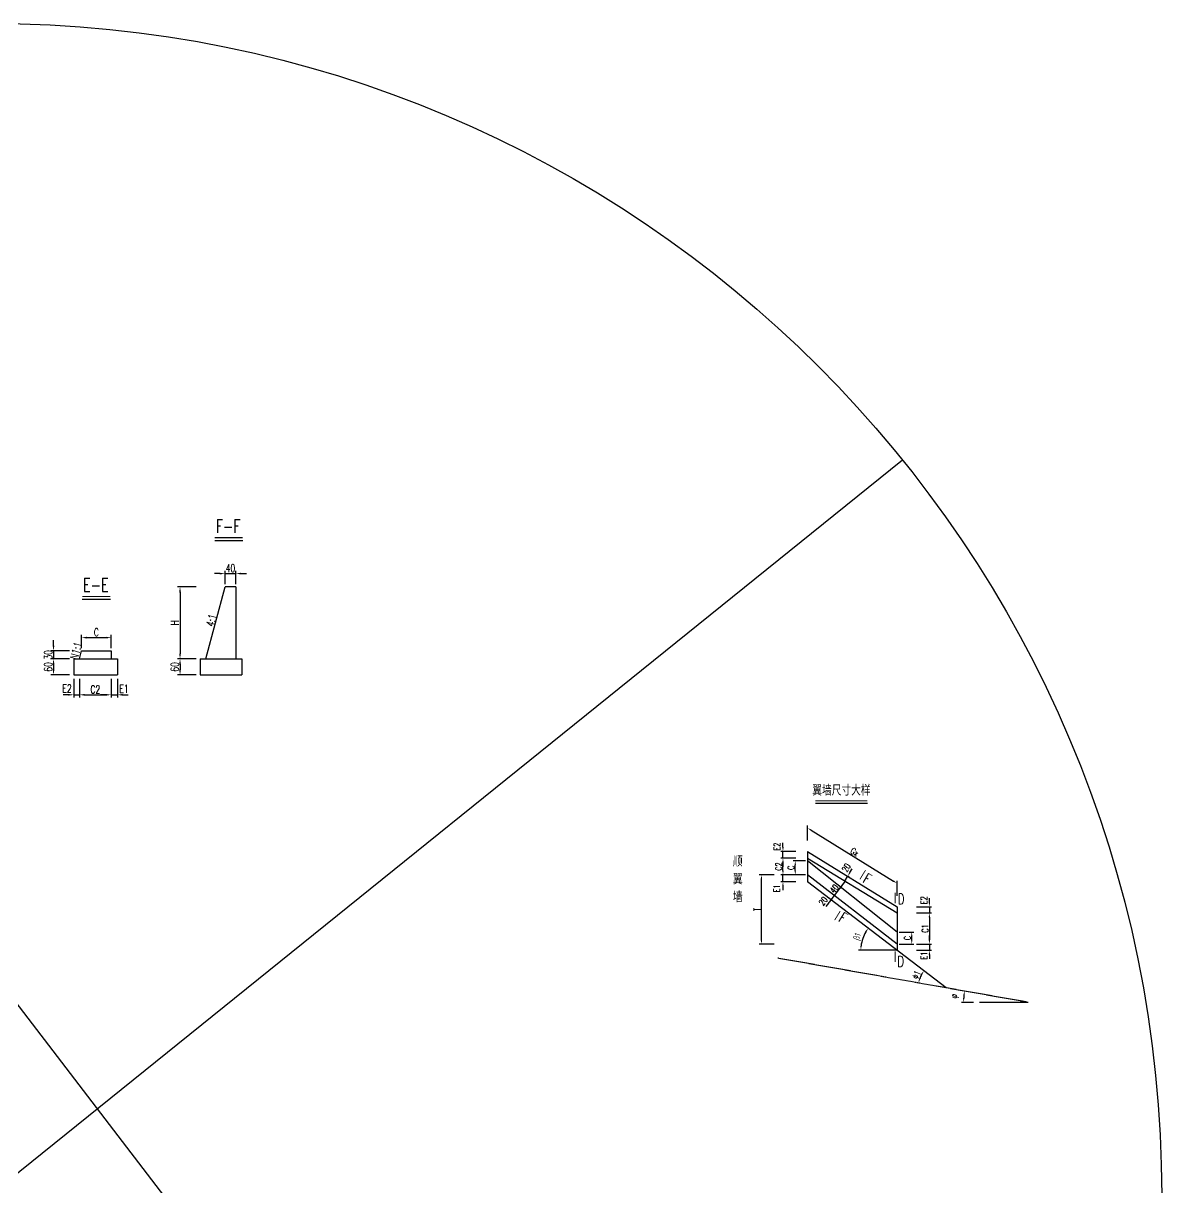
# Model space of a CAD drawing. Header units: millimetres. Extents: x -2053 to 14440, y -8588 to 380.
# Drawn here: x 10174 to 14440, y -4169 to 195 of the extents above; entities that cross this region are included whole.
import ezdxf
from ezdxf.enums import TextEntityAlignment as Align

# ---------------------------------------------------------------- set-up
doc = ezdxf.new("R2010")
doc.units = ezdxf.units.MM
doc.header["$LTSCALE"] = 0.25
doc.linetypes.add('ACAD_ISO04W100', pattern=[30, 24, -3, 0, -3])
for name, color, linetype in [('中心线', 3, 'ACAD_ISO04W100'), ('文字', 7, 'Continuous'), ('次轮廓线', 7, 'Continuous'), ('轮廓线', 1, 'Continuous')]:
    doc.layers.add(name, color=color, linetype=linetype)
doc.styles.get("Standard").update_dxf_attribs({"font": 'simplex1.shx', "width": 0.7, "bigfont": 'hztxt.shx'})
doc.dimstyles.new('1v80', dxfattribs={"dimscale": 8, "dimtxt": 3, "dimasz": 2, "dimexe": 1, "dimexo": 1, "dimgap": 0.5, "dimtad": 1, "dimdec": 1, "dimzin": 9, "dimdsep": 46, "dimtxsty": 'Standard', "dimcen": 0.5, "dimclrd": 256, "dimclre": 256, "dimclrt": 256, "dimadec": 1, "dimazin": 2, "dimtfac": 1, "dimtdec": 1, "dimtix": 1, "dimtmove": 2, "dimatfit": 3, "dimfxl": 0, "dimtolj": 1, "dimtzin": 0, "dimlwd": -1, "dimlwe": -1, "dimarcsym": 0})
doc.dimstyles.get("Standard").update_dxf_attribs({"dimscale": 10, "dimtxt": 3, "dimasz": 2, "dimexe": 1, "dimexo": 1, "dimgap": 0.5, "dimtad": 1, "dimdec": 1, "dimzin": 9, "dimdsep": 46, "dimtxsty": 'Standard', "dimcen": 0.5, "dimclrd": 256, "dimclre": 256, "dimclrt": 256, "dimadec": 1, "dimazin": 2, "dimtfac": 1, "dimtdec": 1, "dimtix": 1, "dimtmove": 2, "dimatfit": 3, "dimfxl": 0, "dimtolj": 1, "dimtzin": 0, "dimlwd": -1, "dimlwe": -1, "dimarcsym": 0})

# ---------------------------------------------------------------- blocks, each defined once
blk = doc.blocks.new('*D153')
at = {"layer": 'Defpoints', "color": 0}
for p in [(13113.5, -3022.3), (13325.4, -3221.6), (13370.5, -3279), (13448.6, -3279), (13632.7, -3420)]:
    blk.add_point(p, dxfattribs=at)
at = {"layer": '次轮廓线'}
blk.add_line((13360.7, -3279), (13304.7, -3279), dxfattribs=at)
blk.add_arc((13448.6, -3279), 135.9, 149.2944, 173.2525, dxfattribs=at)
for points in [[(13329.5, -3208.1), (13333.9, -3211.1), (13340.7, -3196.3)], [(13316.3, -3263.2), (13311, -3262.9), (13312.7, -3279)]]:
    blk.add_solid(points, dxfattribs=at)
at = {"layer": '次轮廓线', "insert": (13301.7, -3229.2), "char_height": 24, "attachment_point": 5, "rotation": 71.2735}
blk.add_mtext('\\A1;β1', dxfattribs=at)
blk = doc.blocks.new('*D154')
at = {"layer": 'Defpoints', "color": 0}
for p in [(13113.5, -3022.3), (13001.4, -3308.7), (13540.2, -3370.2), (13632.7, -3420), (13939.8, -3474.2)]:
    blk.add_point(p, dxfattribs=at)
at = {"layer": '次轮廓线'}
blk.add_arc((13632.7, -3420), 105.1, 151.2789, 161.2681, dxfattribs=at)
for points in [[(13538.3, -3368.1), (13542.8, -3371), (13549.3, -3356.1)], [(13535.8, -3386.9), (13530.6, -3385.6), (13529.2, -3401.8)]]:
    blk.add_solid(points, dxfattribs=at)
at = {"layer": '次轮廓线', "insert": (13521.8, -3371.3), "char_height": 24, "attachment_point": 5, "rotation": 66.2735}
blk.add_mtext('\\A1;Φ1', dxfattribs=at)
blk = doc.blocks.new('*D123')
at = {"layer": 'Defpoints', "color": 0}
for p in [(13094.2, -3325.1), (13699.5, -3446.1), (13742.8, -3474.2), (13939.8, -3474.2), (13939.8, -3474.2)]:
    blk.add_point(p, dxfattribs=at)
at = {"layer": '次轮廓线'}
blk.add_line((13734.8, -3474.2), (13689.9, -3474.2), dxfattribs=at)
blk.add_arc((13939.8, -3474.2), 241.9, 173.7907, 176.2093, dxfattribs=at)
for points in [[(13696.7, -3447.6), (13701.9, -3448.4), (13701.6, -3432.2)], [(13701.1, -3458.3), (13695.7, -3458.1), (13697.9, -3474.2)]]:
    blk.add_solid(points, dxfattribs=at)
at = {"layer": '次轮廓线', "insert": (13664.2, -3451.3), "char_height": 24, "attachment_point": 5, "rotation": 85.2637}
blk.add_mtext('\\A1;φ', dxfattribs=at)
blk = doc.blocks.new('*D155')
at = {"layer": 'Defpoints', "color": 0}
for p in [(12940.4, -2996.2), (13113.5, -2996.2), (13448.6, -3256.3)]:
    blk.add_point(p, dxfattribs=at)
at = {"layer": '次轮廓线'}
for p, q in [((12988.4, -2996.2), (12932.4, -2996.2)), ((12940.4, -3240.3), (12940.4, -3012.2)), ((12988.4, -3256.3), (12932.4, -3256.3))]:
    blk.add_line(p, q, dxfattribs=at)
for points in [[(12937.7, -3012.2), (12943, -3012.2), (12940.4, -2996.2)], [(12937.7, -3240.3), (12943, -3240.3), (12940.4, -3256.3)]]:
    blk.add_solid(points, dxfattribs=at)
at = {"layer": '次轮廓线', "insert": (12924.4, -3126.2), "char_height": 24, "attachment_point": 5, "rotation": 90}
blk.add_mtext('\\A1;T', dxfattribs=at)
blk = doc.blocks.new('*D156')
at = {"layer": 'Defpoints', "color": 0}
for p in [(13021, -2996.2), (13113.5, -2996.2), (13113.5, -3022.3)]:
    blk.add_point(p, dxfattribs=at)
at = {"layer": '次轮廓线'}
for p, q in [((13021, -2980.2), (13021, -2964.2)), ((13069, -2996.2), (13013, -2996.2)), ((13021, -3022.3), (13021, -2996.2)), ((13069, -3022.3), (13013, -3022.3)), ((13021, -3038.3), (13021, -3054.3))]:
    blk.add_line(p, q, dxfattribs=at)
for points in [[(13018.3, -2980.2), (13023.7, -2980.2), (13021, -2996.2)], [(13018.3, -3038.3), (13023.7, -3038.3), (13021, -3022.3)]]:
    blk.add_solid(points, dxfattribs=at)
at = {"layer": '次轮廓线', "insert": (12997.7, -3047.5), "char_height": 24, "attachment_point": 5, "rotation": 90}
blk.add_mtext('\\A1;E1', dxfattribs=at)
blk = doc.blocks.new('*D157')
at = {"layer": 'Defpoints', "color": 0}
for p in [(13021, -2934.3), (13113.5, -2934.3), (13113.5, -2996.2)]:
    blk.add_point(p, dxfattribs=at)
at = {"layer": '次轮廓线'}
for p, q in [((13069, -2934.3), (13013, -2934.3)), ((13021, -2980.2), (13021, -2950.3)), ((13069, -2996.2), (13013, -2996.2))]:
    blk.add_line(p, q, dxfattribs=at)
for points in [[(13018.3, -2950.3), (13023.7, -2950.3), (13021, -2934.3)], [(13018.3, -2980.2), (13023.7, -2980.2), (13021, -2996.2)]]:
    blk.add_solid(points, dxfattribs=at)
at = {"layer": '次轮廓线', "insert": (13005, -2965.2), "char_height": 24, "attachment_point": 5, "rotation": 90}
blk.add_mtext('\\A1;C2', dxfattribs=at)
blk = doc.blocks.new('*D158')
at = {"layer": 'Defpoints', "color": 0}
for p in [(13021, -2908.4), (13113.5, -2908.4), (13113.5, -2934.3)]:
    blk.add_point(p, dxfattribs=at)
at = {"layer": '次轮廓线'}
for p, q in [((13021, -2892.4), (13021, -2876.4)), ((13069, -2908.4), (13013, -2908.4)), ((13021, -2934.3), (13021, -2908.4)), ((13069, -2934.3), (13013, -2934.3)), ((13021, -2950.3), (13021, -2966.3))]:
    blk.add_line(p, q, dxfattribs=at)
for points in [[(13018.3, -2892.4), (13023.7, -2892.4), (13021, -2908.4)], [(13018.3, -2950.3), (13023.7, -2950.3), (13021, -2934.3)]]:
    blk.add_solid(points, dxfattribs=at)
at = {"layer": '次轮廓线', "insert": (12998.3, -2890.6), "char_height": 24, "attachment_point": 5, "rotation": 90}
blk.add_mtext('\\A1;E2', dxfattribs=at)
blk = doc.blocks.new('*D159')
at = {"layer": 'Defpoints', "color": 0}
for p in [(13067, -2944), (13113.5, -2944), (13113.5, -2996.2)]:
    blk.add_point(p, dxfattribs=at)
at = {"layer": '次轮廓线'}
for p, q in [((13105.5, -2944), (13059, -2944)), ((13067, -2980.2), (13067, -2960)), ((13105.5, -2996.2), (13059, -2996.2))]:
    blk.add_line(p, q, dxfattribs=at)
for points in [[(13064.3, -2960), (13069.7, -2960), (13067, -2944)], [(13064.3, -2980.2), (13069.7, -2980.2), (13067, -2996.2)]]:
    blk.add_solid(points, dxfattribs=at)
at = {"layer": '次轮廓线', "insert": (13051, -2970.1), "char_height": 24, "attachment_point": 5, "rotation": 90}
blk.add_mtext('\\A1;C', dxfattribs=at)
blk = doc.blocks.new('*D160')
at = {"layer": 'Defpoints', "color": 0}
for p in [(13113.5, -2908.4), (13448.6, -3028.1), (13448.6, -3115.7)]:
    blk.add_point(p, dxfattribs=at)
at = {"layer": '次轮廓线'}
for p, q in [((13113.5, -2867.3), (13113.5, -2811.3)), ((13127.1, -2829.1), (13435, -3019.6)), ((13448.6, -3074.7), (13448.6, -3018.7))]:
    blk.add_line(p, q, dxfattribs=at)
for points in [[(13128.5, -2826.9), (13125.7, -2831.4), (13113.5, -2820.7)], [(13436.4, -3017.4), (13433.6, -3021.9), (13448.6, -3028.1)]]:
    blk.add_solid(points, dxfattribs=at)
at = {"layer": '次轮廓线', "insert": (13289.5, -2910.8), "char_height": 24, "attachment_point": 5, "rotation": 328.2526}
blk.add_mtext('\\A1;Gx', dxfattribs=at)
blk = doc.blocks.new('*D161')
at = {"layer": 'Defpoints', "color": 0}
for p in [(13201.4, -3089.6), (13213.6, -3073.8), (13213.6, -3073.8)]:
    blk.add_point(p, dxfattribs=at)
at = {"layer": '次轮廓线'}
for p, q in [((13223.4, -3061.2), (13233.2, -3048.6)), ((13201.4, -3089.6), (13195, -3084.7)), ((13201.4, -3089.6), (13213.6, -3073.8)), ((13213.6, -3073.8), (13207.2, -3068.9)), ((13191.5, -3102.2), (13181.7, -3114.9))]:
    blk.add_line(p, q, dxfattribs=at)
for points in [[(13189.4, -3100.6), (13193.7, -3103.9), (13201.4, -3089.6)], [(13221.3, -3059.6), (13225.5, -3062.8), (13213.6, -3073.8)]]:
    blk.add_solid(points, dxfattribs=at)
at = {"layer": '次轮廓线', "insert": (13171.6, -3094.7), "char_height": 24, "attachment_point": 5, "rotation": 52.1867}
blk.add_mtext('\\A1;20', dxfattribs=at)
blk = doc.blocks.new('*D162')
at = {"layer": 'Defpoints', "color": 0}
for p in [(13237.6, -3042.8), (13239.5, -3044.3), (13213.6, -3073.8)]:
    blk.add_point(p, dxfattribs=at)
at = {"layer": '次轮廓线'}
for p, q in [((13213.6, -3073.8), (13237.6, -3042.8)), ((13237.6, -3042.8), (13231.3, -3037.9)), ((13247.4, -3030.2), (13257.2, -3017.6)), ((13203.8, -3086.5), (13193.9, -3099.1)), ((13213.6, -3073.8), (13207.2, -3068.9))]:
    blk.add_line(p, q, dxfattribs=at)
for points in [[(13245.3, -3028.6), (13249.5, -3031.8), (13237.6, -3042.8)], [(13201.7, -3084.9), (13205.9, -3088.1), (13213.6, -3073.8)]]:
    blk.add_solid(points, dxfattribs=at)
at = {"layer": '次轮廓线', "insert": (13213, -3048.5), "char_height": 24, "attachment_point": 5, "rotation": 52.1867}
blk.add_mtext('\\A1;40', dxfattribs=at)
blk = doc.blocks.new('*D163')
at = {"layer": 'Defpoints', "color": 0}
for p in [(13257.7, -2997.6), (13263.7, -3001.3), (13246.5, -3015.6)]:
    blk.add_point(p, dxfattribs=at)
at = {"layer": '次轮廓线'}
for p, q in [((13252.6, -3019.3), (13263.7, -3001.3)), ((13263.7, -3001.3), (13270.5, -3005.5)), ((13272.1, -2987.7), (13280.5, -2974.1)), ((13244.2, -3032.9), (13235.7, -3046.5)), ((13252.6, -3019.3), (13259.4, -3023.5))]:
    blk.add_line(p, q, dxfattribs=at)
for points in [[(13269.9, -2986.3), (13274.4, -2989.1), (13263.7, -3001.3)], [(13241.9, -3031.5), (13246.4, -3034.3), (13252.6, -3019.3)]]:
    blk.add_solid(points, dxfattribs=at)
at = {"layer": '次轮廓线', "insert": (13257.8, -2969.6), "char_height": 24, "attachment_point": 5, "rotation": 58.2526}
blk.add_mtext('\\A1;20', dxfattribs=at)
blk = doc.blocks.new('*D164')
at = {"layer": 'Defpoints', "color": 0}
for p in [(13448.6, -3115.7), (13448.6, -3139.1), (13569.8, -3139.1)]:
    blk.add_point(p, dxfattribs=at)
at = {"layer": '次轮廓线'}
for p, q in [((13569.8, -3099.7), (13569.8, -3083.7)), ((13521.8, -3115.7), (13577.8, -3115.7)), ((13521.8, -3139.1), (13577.8, -3139.1)), ((13569.8, -3115.7), (13569.8, -3139.1)), ((13569.8, -3155.1), (13569.8, -3171.1))]:
    blk.add_line(p, q, dxfattribs=at)
for points in [[(13567.2, -3099.7), (13572.5, -3099.7), (13569.8, -3115.7)], [(13567.2, -3155.1), (13572.5, -3155.1), (13569.8, -3139.1)]]:
    blk.add_solid(points, dxfattribs=at)
at = {"layer": '次轮廓线', "insert": (13549.1, -3091.6), "char_height": 24, "attachment_point": 5, "rotation": 90}
blk.add_mtext('\\A1;E2', dxfattribs=at)
blk = doc.blocks.new('*D165')
at = {"layer": 'Defpoints', "color": 0}
for p in [(13448.6, -3139.1), (13448.6, -3256.3), (13569.8, -3256.3)]:
    blk.add_point(p, dxfattribs=at)
at = {"layer": '次轮廓线'}
for p, q in [((13521.8, -3139.1), (13577.8, -3139.1)), ((13569.8, -3155.1), (13569.8, -3240.3)), ((13521.8, -3256.3), (13577.8, -3256.3))]:
    blk.add_line(p, q, dxfattribs=at)
for points in [[(13567.2, -3155.1), (13572.5, -3155.1), (13569.8, -3139.1)], [(13567.2, -3240.3), (13572.5, -3240.3), (13569.8, -3256.3)]]:
    blk.add_solid(points, dxfattribs=at)
at = {"layer": '次轮廓线', "insert": (13553.8, -3197.7), "char_height": 24, "attachment_point": 5, "rotation": 90}
blk.add_mtext('\\A1;C1', dxfattribs=at)
blk = doc.blocks.new('*D166')
at = {"layer": 'Defpoints', "color": 0}
for p in [(13448.6, -3256.3), (13448.6, -3279), (13569.8, -3279)]:
    blk.add_point(p, dxfattribs=at)
at = {"layer": '次轮廓线'}
for p, q in [((13569.8, -3240.3), (13569.8, -3224.3)), ((13521.8, -3256.3), (13577.8, -3256.3)), ((13569.8, -3256.3), (13569.8, -3279)), ((13521.8, -3279), (13577.8, -3279)), ((13569.8, -3295), (13569.8, -3311))]:
    blk.add_line(p, q, dxfattribs=at)
for points in [[(13567.2, -3240.3), (13572.5, -3240.3), (13569.8, -3256.3)], [(13567.2, -3295), (13572.5, -3295), (13569.8, -3279)]]:
    blk.add_solid(points, dxfattribs=at)
at = {"layer": '次轮廓线', "insert": (13549.6, -3299.5), "char_height": 24, "attachment_point": 5, "rotation": 90}
blk.add_mtext('\\A1;E1', dxfattribs=at)
blk = doc.blocks.new('*D167')
at = {"layer": 'Defpoints', "color": 0}
for p in [(13448.6, -3210.8), (13503.6, -3210.8), (13448.6, -3256.3)]:
    blk.add_point(p, dxfattribs=at)
at = {"layer": '次轮廓线'}
for p, q in [((13456.6, -3210.8), (13511.6, -3210.8)), ((13503.6, -3240.3), (13503.6, -3226.8)), ((13456.6, -3256.3), (13511.6, -3256.3))]:
    blk.add_line(p, q, dxfattribs=at)
for points in [[(13501, -3226.8), (13506.3, -3226.8), (13503.6, -3210.8)], [(13501, -3240.3), (13506.3, -3240.3), (13503.6, -3256.3)]]:
    blk.add_solid(points, dxfattribs=at)
at = {"layer": '次轮廓线', "insert": (13487.6, -3233.5), "char_height": 24, "attachment_point": 5, "rotation": 90}
blk.add_mtext('\\A1;C', dxfattribs=at)
blk = doc.blocks.new('*D143')
at = {"layer": 'Defpoints', "color": 0}
for p in [(10970.4, -1867.5), (10930.4, -1917.1), (10970.4, -1917.1)]:
    blk.add_point(p, dxfattribs=at)
at = {"layer": '次轮廓线'}
for p, q in [((10910.4, -1867.5), (10890.4, -1867.5)), ((10930.4, -1907.1), (10930.4, -1857.5)), ((10930.4, -1867.5), (10970.4, -1867.5)), ((10970.4, -1907.1), (10970.4, -1857.5)), ((10990.4, -1867.5), (11010.4, -1867.5))]:
    blk.add_line(p, q, dxfattribs=at)
for points in [[(10910.4, -1864.2), (10910.4, -1870.8), (10930.4, -1867.5)], [(10990.4, -1864.2), (10990.4, -1870.8), (10970.4, -1867.5)]]:
    blk.add_solid(points, dxfattribs=at)
at = {"layer": '次轮廓线', "insert": (10950.4, -1847.5), "char_height": 30, "attachment_point": 5}
blk.add_mtext('\\A1;40', dxfattribs=at)
blk = doc.blocks.new('*D144')
at = {"layer": 'Defpoints', "color": 0}
for p in [(10930.4, -1917.1), (10761.4, -2187.1), (10858.4, -2187.1)]:
    blk.add_point(p, dxfattribs=at)
at = {"layer": '次轮廓线'}
for p, q in [((10821.4, -1917.1), (10751.4, -1917.1)), ((10761.4, -1937.1), (10761.4, -2167.1)), ((10821.4, -2187.1), (10751.4, -2187.1))]:
    blk.add_line(p, q, dxfattribs=at)
for points in [[(10758, -1937.1), (10764.7, -1937.1), (10761.4, -1917.1)], [(10758, -2167.1), (10764.7, -2167.1), (10761.4, -2187.1)]]:
    blk.add_solid(points, dxfattribs=at)
at = {"layer": '次轮廓线', "insert": (10741.4, -2052.1), "char_height": 30, "attachment_point": 5, "rotation": 90}
blk.add_mtext('\\A1;H', dxfattribs=at)
blk = doc.blocks.new('*D145')
at = {"layer": 'Defpoints', "color": 0}
for p in [(10858.4, -2187.1), (10761.4, -2247.1), (10836.9, -2247.1)]:
    blk.add_point(p, dxfattribs=at)
at = {"layer": '次轮廓线'}
for p, q in [((10821.4, -2187.1), (10751.4, -2187.1)), ((10761.4, -2207.1), (10761.4, -2227.1)), ((10821.4, -2247.1), (10751.4, -2247.1))]:
    blk.add_line(p, q, dxfattribs=at)
for points in [[(10758, -2207.1), (10764.7, -2207.1), (10761.4, -2187.1)], [(10758, -2227.1), (10764.7, -2227.1), (10761.4, -2247.1)]]:
    blk.add_solid(points, dxfattribs=at)
at = {"layer": '次轮廓线', "insert": (10741.4, -2217.1), "char_height": 30, "attachment_point": 5, "rotation": 90}
blk.add_mtext('\\A1;60', dxfattribs=at)
blk = doc.blocks.new('*D146')
at = {"layer": 'Defpoints', "color": 0}
for p in [(10503.3, -2107.5), (10392.3, -2157.1), (10503.3, -2157.1)]:
    blk.add_point(p, dxfattribs=at)
at = {"layer": '次轮廓线'}
for p, q in [((10392.3, -2147.1), (10392.3, -2097.5)), ((10412.3, -2107.5), (10483.3, -2107.5)), ((10503.3, -2147.1), (10503.3, -2097.5))]:
    blk.add_line(p, q, dxfattribs=at)
for points in [[(10412.3, -2104.2), (10412.3, -2110.8), (10392.3, -2107.5)], [(10483.3, -2104.2), (10483.3, -2110.8), (10503.3, -2107.5)]]:
    blk.add_solid(points, dxfattribs=at)
at = {"layer": '次轮廓线', "insert": (10447.8, -2087.5), "char_height": 30, "attachment_point": 5}
blk.add_mtext('\\A1;C', dxfattribs=at)
blk = doc.blocks.new('*D147')
at = {"layer": 'Defpoints', "color": 0}
for p in [(10392.3, -2157.1), (10287.2, -2187.1), (10384.3, -2187.1)]:
    blk.add_point(p, dxfattribs=at)
at = {"layer": '次轮廓线'}
for p, q in [((10287.2, -2137.1), (10287.2, -2117.1)), ((10347.2, -2157.1), (10277.2, -2157.1)), ((10287.2, -2157.1), (10287.2, -2187.1)), ((10347.2, -2187.1), (10277.2, -2187.1)), ((10287.2, -2207.1), (10287.2, -2227.1))]:
    blk.add_line(p, q, dxfattribs=at)
for points in [[(10283.9, -2137.1), (10290.6, -2137.1), (10287.2, -2157.1)], [(10283.9, -2207.1), (10290.6, -2207.1), (10287.2, -2187.1)]]:
    blk.add_solid(points, dxfattribs=at)
at = {"layer": '次轮廓线', "insert": (10267.2, -2172.1), "char_height": 30, "attachment_point": 5, "rotation": 90}
blk.add_mtext('\\A1;30', dxfattribs=at)
blk = doc.blocks.new('*D148')
at = {"layer": 'Defpoints', "color": 0}
for p in [(10384.3, -2187.1), (10287.2, -2247.1), (10362.8, -2247.1)]:
    blk.add_point(p, dxfattribs=at)
at = {"layer": '次轮廓线'}
for p, q in [((10347.2, -2187.1), (10277.2, -2187.1)), ((10287.2, -2207.1), (10287.2, -2227.1)), ((10347.2, -2247.1), (10277.2, -2247.1))]:
    blk.add_line(p, q, dxfattribs=at)
for points in [[(10283.9, -2207.1), (10290.6, -2207.1), (10287.2, -2187.1)], [(10283.9, -2227.1), (10290.6, -2227.1), (10287.2, -2247.1)]]:
    blk.add_solid(points, dxfattribs=at)
at = {"layer": '次轮廓线', "insert": (10267.2, -2217.1), "char_height": 30, "attachment_point": 5, "rotation": 90}
blk.add_mtext('\\A1;60', dxfattribs=at)
blk = doc.blocks.new('*D119')
at = {"layer": 'Defpoints', "color": 0}
for p in [(10384.3, -2187.1), (10362.8, -2247.1), (10384.3, -2321.7)]:
    blk.add_point(p, dxfattribs=at)
at = {"layer": '次轮廓线'}
for p, q in [((10362.8, -2261.7), (10362.8, -2331.7)), ((10384.3, -2261.7), (10384.3, -2331.7)), ((10342.8, -2321.7), (10322.8, -2321.7)), ((10362.8, -2321.7), (10384.3, -2321.7)), ((10404.3, -2321.7), (10424.3, -2321.7))]:
    blk.add_line(p, q, dxfattribs=at)
for points in [[(10342.8, -2318.4), (10342.8, -2325), (10362.8, -2321.7)], [(10404.3, -2318.4), (10404.3, -2325), (10384.3, -2321.7)]]:
    blk.add_solid(points, dxfattribs=at)
at = {"layer": '次轮廓线', "insert": (10337.8, -2297.7), "char_height": 30, "attachment_point": 5}
blk.add_mtext('\\A1;E2', dxfattribs=at)
blk = doc.blocks.new('*D149')
at = {"layer": 'Defpoints', "color": 0}
for p in [(10384.3, -2187.1), (10503.3, -2187.1), (10503.3, -2321.7)]:
    blk.add_point(p, dxfattribs=at)
at = {"layer": '次轮廓线'}
for p, q in [((10384.3, -2261.7), (10384.3, -2331.7)), ((10503.3, -2261.7), (10503.3, -2331.7)), ((10404.3, -2321.7), (10483.3, -2321.7))]:
    blk.add_line(p, q, dxfattribs=at)
for points in [[(10404.3, -2318.4), (10404.3, -2325), (10384.3, -2321.7)], [(10483.3, -2318.4), (10483.3, -2325), (10503.3, -2321.7)]]:
    blk.add_solid(points, dxfattribs=at)
at = {"layer": '次轮廓线', "insert": (10443.8, -2301.7), "char_height": 30, "attachment_point": 5}
blk.add_mtext('\\A1;C2', dxfattribs=at)
blk = doc.blocks.new('*D150')
at = {"layer": 'Defpoints', "color": 0}
for p in [(10503.3, -2187.1), (10526.4, -2247.1), (10526.4, -2321.7)]:
    blk.add_point(p, dxfattribs=at)
at = {"layer": '次轮廓线'}
for p, q in [((10503.3, -2261.7), (10503.3, -2331.7)), ((10526.4, -2261.7), (10526.4, -2331.7)), ((10483.3, -2321.7), (10463.3, -2321.7)), ((10503.3, -2321.7), (10526.4, -2321.7)), ((10546.4, -2321.7), (10566.4, -2321.7))]:
    blk.add_line(p, q, dxfattribs=at)
for points in [[(10483.3, -2318.4), (10483.3, -2325), (10503.3, -2321.7)], [(10546.4, -2318.4), (10546.4, -2325), (10526.4, -2321.7)]]:
    blk.add_solid(points, dxfattribs=at)
at = {"layer": '次轮廓线', "insert": (10551.1, -2299.1), "char_height": 30, "attachment_point": 5}
blk.add_mtext('\\A1;E1', dxfattribs=at)

msp = doc.modelspace()

# ---------------------------------------------------------------- linework, layer by layer
at = {"layer": '中心线'}
msp.add_line((13939.77, -3474.16), (13001.36, -3308.69), dxfattribs=at)
at = {"layer": '文字'}
for p, q in [((10891.36, -1742.85), (10996.51, -1742.85)), ((10395.16, -1962.85), (10500.31, -1962.85)), ((13142.84, -2727.19), (13337.62, -2727.19))]:
    msp.add_line(p, q, dxfattribs=at)
for points, const_width in [([(10891.36, -1732.85), (10996.51, -1732.85)], 4), ([(10395.16, -1952.85), (10500.31, -1952.85)], 4), ([(13142.84, -2719.19), (13337.62, -2719.19)], 3.2), ([(13309.21, -3013.27), (13330.26, -2979.25)], 3.2), ([(13441.67, -3103.06), (13441.67, -3063.06)], 3.2), ([(13214.69, -3166.02), (13235.74, -3132.01)], 3.2), ([(13441.67, -3323.05), (13441.67, -3283.05)], 3.2)]:
    msp.add_lwpolyline(points, dxfattribs=dict(at, const_width=const_width))
at = {"layer": '次轮廓线'}
for p, q in [((7807.74, -420.2), (13109.32, -7346.29)), ((6629.3, -6951.91), (13468.68, -1441.53)), ((13448.62, -3278.99), (13346.65, -3278.99)), ((13939.77, -3474.16), (13757.09, -3474.16))]:
    msp.add_line(p, q, dxfattribs=at)
msp.add_circle((10048.99, -4196.72), 4391.51, dxfattribs=at)
at = {"layer": '轮廓线'}
for p, q in [((10858.45, -2187.07), (10930.45, -1917.07)), ((10970.45, -1917.07), (10930.45, -1917.07)), ((10970.45, -1917.07), (10970.45, -2187.07)), ((10384.31, -2187.07), (10392.31, -2157.07)), ((10392.31, -2157.07), (10503.31, -2157.07)), ((10503.31, -2157.07), (10503.31, -2187.07)), ((10362.77, -2187.07), (10362.77, -2247.07)), ((10362.77, -2187.07), (10526.4, -2187.07)), ((10526.4, -2187.07), (10526.4, -2247.07)), ((10836.91, -2187.07), (10836.91, -2247.07)), ((10836.91, -2187.07), (10993.54, -2187.07)), ((10993.54, -2187.07), (10993.54, -2247.07)), ((10362.77, -2247.07), (10526.4, -2247.07)), ((10836.91, -2247.07), (10993.54, -2247.07)), ((13113.53, -2908.4), (13113.53, -3022.31)), ((13113.53, -2908.4), (13448.62, -3115.74)), ((13113.53, -2934.27), (13448.62, -3139.06)), ((13448.62, -3210.79), (13113.53, -2944.02)), ((13448.62, -3256.26), (13113.53, -2996.21)), ((13632.72, -3420.02), (13113.53, -3022.31)), ((13448.62, -3115.74), (13448.62, -3278.99))]:
    msp.add_line(p, q, dxfattribs=at)

# ---------------------------------------------------------------- texts
at = {"layer": '文字', "width": 0.7}
for s, height, p in [('F-F', 50, (10941.74, -1729.75)), ('E-E', 50, (10445.54, -1949.75)), ('翼墙尺寸大样', 40, (13240.18, -2711.36))]:
    msp.add_text(s, height=height, dxfattribs=at).set_placement(p, align=Align.BOTTOM_CENTER)
for s, height, rotation, p in [('4:1', 30, 75.10575, (10879.24, -2042.67)), ('N1:1', 30, 75.10575, (10371.84, -2156.18)), ('F', 40, 328.25259, (13336.75, -3010.9)), ('F', 40, 328.25259, (13246.14, -3157.35))]:
    msp.add_text(s, height=height, rotation=rotation, dxfattribs=at).set_placement(p, align=Align.MIDDLE_CENTER)
for p in [(13463.84, -3086.56), (13462.3, -3320.71)]:
    msp.add_text('D', height=40, dxfattribs=at).set_placement(p, align=Align.MIDDLE_CENTER)
at = {"layer": '文字', "insert": (12833.53, -2925.51), "char_height": 40, "width": 37.1996, "attachment_point": 1}
msp.add_mtext('顺翼墙', dxfattribs=at)

# ---------------------------------------------------------------- dimensions: what is measured, and where the dimension line sits
at = {"layer": '次轮廓线'}
dim = msp.add_linear_dim(base=(10970.45, -1867.49), p1=(10930.45, -1917.07), p2=(10970.45, -1917.07), dimstyle='Standard', dxfattribs=at)
dim.commit()
dim.dimension.update_dxf_attribs({"geometry": '*D143', "text_midpoint": (10950.45, -1847.49)})
for base, p1, p2, angle, text, dimstyle, picture, middle in [((10761.37, -2187.07), (10930.45, -1917.07), (10858.45, -2187.07), 90, 'H', 'Standard', '*D144', (10741.37, -2052.07)), ((13020.99, -2934.27), (13113.53, -2996.21), (13113.53, -2934.27), 90, 'C2', '1v80', '*D157', (13004.99, -2965.24)), ((13067, -2944.02), (13113.53, -2996.21), (13113.53, -2944.02), 90, 'C', '1v80', '*D159', (13051, -2970.12)), ((12940.35, -2996.21), (13448.62, -3256.26), (13113.53, -2996.21), 90, 'T', '1v80', '*D155', (12924.35, -3126.23)), ((13237.62, -3042.85), (13213.57, -3073.84), (13239.49, -3044.3), 232.18669, '40', '1v80', '*D162', (13212.95, -3048.54)), ((13569.85, -3256.26), (13448.62, -3139.06), (13448.62, -3256.26), 90, 'C1', '1v80', '*D165', (13553.85, -3197.66)), ((13503.62, -3210.79), (13448.62, -3256.26), (13448.62, -3210.79), 90, 'C', '1v80', '*D167', (13487.62, -3233.52))]:
    dim = msp.add_linear_dim(base=base, p1=p1, p2=p2, angle=angle, text=text, dimstyle=dimstyle, dxfattribs=at)
    dim.commit()
    dim.dimension.update_dxf_attribs({"geometry": picture, "text_midpoint": middle})
for base, p1, p2, text, picture, middle in [((10503.31, -2107.49), (10392.31, -2157.07), (10503.31, -2157.07), 'C', '*D146', (10447.81, -2087.49)), ((10503.31, -2321.68), (10384.31, -2187.07), (10503.31, -2187.07), 'C2', '*D149', (10443.81, -2301.68))]:
    dim = msp.add_linear_dim(base=base, p1=p1, p2=p2, text=text, dimstyle='Standard', dxfattribs=at)
    dim.commit()
    dim.dimension.update_dxf_attribs({"geometry": picture, "text_midpoint": middle})
for base, p1, p2, picture, middle in [((10287.23, -2187.07), (10392.31, -2157.07), (10384.31, -2187.07), '*D147', (10267.23, -2172.07)), ((10287.23, -2247.07), (10384.31, -2187.07), (10362.77, -2247.07), '*D148', (10267.23, -2217.07)), ((10761.37, -2247.07), (10858.45, -2187.07), (10836.91, -2247.07), '*D145', (10741.37, -2217.07))]:
    dim = msp.add_linear_dim(base=base, p1=p1, p2=p2, angle=90, dimstyle='Standard', dxfattribs=at)
    dim.commit()
    dim.dimension.update_dxf_attribs({"geometry": picture, "text_midpoint": middle})
for base, p1, p2, text, picture, middle in [((10384.31, -2321.68), (10362.77, -2247.07), (10384.31, -2187.07), 'E2', '*D119', (10337.75, -2297.7)), ((10526.4, -2321.68), (10503.31, -2187.07), (10526.4, -2247.07), 'E1', '*D150', (10551.12, -2299.05))]:
    dim = msp.add_linear_dim(base=base, p1=p1, p2=p2, text=text, dimstyle='Standard', dxfattribs=at)
    dim.commit()
    dim.dimension.update_dxf_attribs({"geometry": picture, "text_midpoint": middle, "dimtype": 160})
dim = msp.add_aligned_dim(p1=(13113.53, -2908.4), p2=(13448.62, -3115.74), distance=74.55, text='Gx', dimstyle='1v80', dxfattribs=at)
dim.commit()
dim.dimension.update_dxf_attribs({"geometry": '*D160', "text_midpoint": (13289.49, -2910.79)})
for base, p1, p2, angle, text, picture, middle, dimtype in [((13020.99, -2908.4), (13113.53, -2934.27), (13113.53, -2908.4), 90, 'E2', '*D158', (12998.27, -2890.64), 160), ((13020.99, -2996.21), (13113.53, -3022.31), (13113.53, -2996.21), 90, 'E1', '*D156', (12997.67, -3047.55), 160), ((13263.71, -3001.32), (13246.54, -3015.56), (13257.67, -2997.59), 58.25259, '20', '*D163', (13257.79, -2969.62), 161), ((13213.57, -3073.84), (13201.35, -3089.58), (13213.57, -3073.84), 52.18669, '20', '*D161', (13171.61, -3094.74), 161), ((13569.85, -3139.06), (13448.62, -3115.74), (13448.62, -3139.06), 90, 'E2', '*D164', (13549.07, -3091.64), 160), ((13569.85, -3278.99), (13448.62, -3256.26), (13448.62, -3278.99), 90, 'E1', '*D166', (13549.57, -3299.52), 160)]:
    dim = msp.add_linear_dim(base=base, p1=p1, p2=p2, angle=angle, text=text, dimstyle='1v80', dxfattribs=at)
    dim.commit()
    dim.dimension.update_dxf_attribs({"geometry": picture, "text_midpoint": middle, "dimtype": dimtype})
for base, line2, text, picture, middle in [((13540.19, -3370.19), ((13939.77, -3474.16), (13001.36, -3308.69)), 'Φ1', '*D154', (13521.78, -3371.25)), ((13325.38, -3221.61), ((13448.62, -3278.99), (13370.51, -3278.99)), 'β1', '*D153', (13301.68, -3229.18))]:
    dim = msp.add_angular_dim_2l(base=base, line1=((13632.72, -3420.02), (13113.53, -3022.31)), line2=line2, text=text, dimstyle='1v80', dxfattribs=at)
    dim.commit()
    dim.dimension.update_dxf_attribs({"geometry": picture, "text_midpoint": middle})
dim = msp.add_angular_dim_2l(base=(13699.52, -3446.08), line1=((13939.77, -3474.16), (13094.22, -3325.06)), line2=((13939.77, -3474.16), (13742.84, -3474.16)), text='φ', dimstyle='1v80', dxfattribs=at)
dim.commit()
dim.dimension.update_dxf_attribs({"geometry": '*D123', "text_midpoint": (13664.16, -3451.32), "dimtype": 162})

doc.saveas('drawing.dxf')
